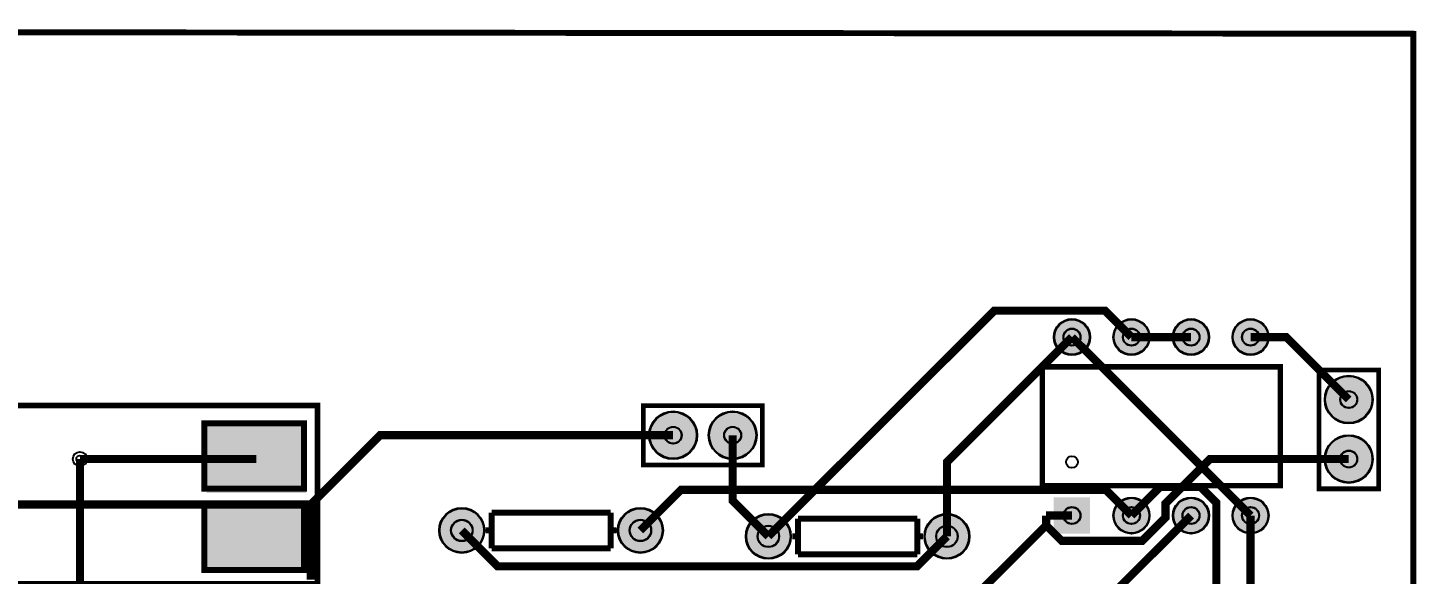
# Model space of a CAD drawing. Header units: millimetres. Extents: x -43 to 82, y -20 to 40.
# Drawn here: x 22.9 to 82.2, y 16.8 to 40.1 of the extents above; entities that cross this region are included whole.
import ezdxf

# ---------------------------------------------------------------- set-up
doc = ezdxf.new("R2010")
doc.units = ezdxf.units.MM
for name, color, linetype, true_color in [('BoardOutLine', 7, 'Continuous', 0xff00ff), ('BottomLayer', 7, 'Continuous', 0x0000ff), ('BottomSolderMaskLayer', 7, 'Continuous', 0xaa00ff), ('Hole', 7, 'Continuous', 0x222222), ('Multi-Layer', 7, 'Continuous', 0xc0c0c0), ('TopLayer', 7, 'Continuous', 0xff0000), ('TopPasteMaskLayer', 7, 'Continuous', 0x808080), ('TopSilkLayer', 7, 'Continuous', 0xffcc00), ('TopSolderMaskLayer', 7, 'Continuous', 0x800080)]:
    doc.layers.add(name, color=color, linetype=linetype, true_color=true_color)

msp = doc.modelspace()

# ---------------------------------------------------------------- hatches: boundary and pattern name
at = {"layer": 'BottomSolderMaskLayer'}
for points in [[(66.662, 26.924, 1), (68.213, 26.924, 1)], [(69.202, 26.924, 1), (70.753, 26.924, 1)], [(71.742, 26.924, 1), (73.293, 26.924, 1)], [(74.282, 26.924, 1), (75.833, 26.924, 1)], [(78.223, 24.257, 1), (80.274, 24.257, 1)], [(49.394, 22.733, 1), (51.445, 22.733, 1)], [(51.934, 22.733, 1), (53.985, 22.733, 1)], [(78.223, 21.717, 1), (80.274, 21.717, 1)], [(40.437, 18.669, 1), (42.367, 18.669, 1)], [(48.057, 18.669, 1), (49.987, 18.669, 1)], [(66.662, 20.079), (68.213, 20.079), (68.213, 18.529), (66.662, 18.529)], [(69.202, 19.304, 1), (70.753, 19.304, 1)], [(71.742, 19.304, 1), (73.293, 19.304, 1)], [(74.282, 19.304, 1), (75.833, 19.304, 1)], [(53.518, 18.415, 1), (55.448, 18.415, 1)], [(61.138, 18.415, 1), (63.068, 18.415, 1)]]:
    msp.add_hatch(color=256, dxfattribs=at).paths.add_polyline_path(points)
at = {"layer": 'Multi-Layer'}
for points in [[(66.687, 26.924, 1), (68.187, 26.924, 1)], [(69.227, 26.924, 1), (70.727, 26.924, 1)], [(71.767, 26.924, 1), (73.267, 26.924, 1)], [(74.307, 26.924, 1), (75.807, 26.924, 1)], [(78.248, 24.257, 1), (80.248, 24.257, 1)], [(49.419, 22.733, 1), (51.419, 22.733, 1)], [(51.959, 22.733, 1), (53.959, 22.733, 1)], [(78.248, 21.717, 1), (80.248, 21.717, 1)], [(40.462, 18.669, 1), (42.342, 18.669, 1)], [(48.082, 18.669, 1), (49.962, 18.669, 1)], [(66.687, 20.054), (68.187, 20.054), (68.187, 18.554), (66.687, 18.554)], [(69.227, 19.304, 1), (70.727, 19.304, 1)], [(71.767, 19.304, 1), (73.267, 19.304, 1)], [(74.307, 19.304, 1), (75.807, 19.304, 1)], [(53.543, 18.415, 1), (55.423, 18.415, 1)], [(61.163, 18.415, 1), (63.043, 18.415, 1)]]:
    msp.add_hatch(color=256, dxfattribs=at).paths.add_polyline_path(points)
at = {"layer": 'TopLayer'}
for points in [[(30.544, 23.114), (30.544, 20.32), (34.735, 20.32), (34.735, 23.114), (32.195, 23.114), (33.211, 23.114)], [(30.417, 19.776), (30.417, 16.982), (34.608, 16.982), (34.608, 19.776), (32.068, 19.776), (33.084, 19.776)]]:
    msp.add_hatch(color=256, dxfattribs=at).paths.add_polyline_path(points)
at = {"layer": 'TopPasteMaskLayer'}
for points in [[(30.544, 23.114), (30.544, 20.32), (34.735, 20.32), (34.735, 23.114), (32.195, 23.114), (33.211, 23.114)], [(30.544, 23.114), (30.544, 20.32), (34.735, 20.32), (34.735, 23.114), (34.735, 23.114)], [(30.417, 19.776), (30.417, 16.982), (34.608, 16.982), (34.608, 19.776), (32.068, 19.776), (33.084, 19.776)], [(30.417, 19.776), (30.417, 16.982), (34.608, 16.982), (34.608, 19.776), (34.608, 19.776)]]:
    msp.add_hatch(color=256, dxfattribs=at).paths.add_polyline_path(points)
at = {"layer": 'TopSolderMaskLayer'}
for points in [[(66.662, 26.924, 1), (68.213, 26.924, 1)], [(69.202, 26.924, 1), (70.753, 26.924, 1)], [(71.742, 26.924, 1), (73.293, 26.924, 1)], [(74.282, 26.924, 1), (75.833, 26.924, 1)], [(78.223, 24.257, 1), (80.274, 24.257, 1)], [(49.394, 22.733, 1), (51.445, 22.733, 1)], [(51.934, 22.733, 1), (53.985, 22.733, 1)], [(30.518, 23.114), (30.518, 20.269), (34.76, 20.269), (34.76, 23.114), (32.189, 23.114), (33.217, 23.114)], [(30.544, 23.114), (30.544, 20.32), (34.735, 20.32), (34.735, 23.114)], [(78.223, 21.717, 1), (80.274, 21.717, 1)], [(30.391, 19.776), (30.391, 16.932), (34.633, 16.932), (34.633, 19.776), (32.062, 19.776), (33.09, 19.776)], [(30.417, 19.776), (30.417, 16.982), (34.608, 16.982), (34.608, 19.776)], [(40.437, 18.669, 1), (42.367, 18.669, 1)], [(48.057, 18.669, 1), (49.987, 18.669, 1)], [(66.662, 20.079), (68.213, 20.079), (68.213, 18.529), (66.662, 18.529)], [(69.202, 19.304, 1), (70.753, 19.304, 1)], [(71.742, 19.304, 1), (73.293, 19.304, 1)], [(74.282, 19.304, 1), (75.833, 19.304, 1)], [(53.518, 18.415, 1), (55.448, 18.415, 1)], [(61.138, 18.415, 1), (63.068, 18.415, 1)]]:
    msp.add_hatch(color=256, dxfattribs=at).paths.add_polyline_path(points)

# ---------------------------------------------------------------- linework, layer by layer
at = {"layer": 'BoardOutLine', "const_width": 0.254}
for points in [[(-43.053, 40.005), (82.042, 39.878)], [(82, 40), (82, -10)]]:
    msp.add_lwpolyline(points, dxfattribs=at)
at = {"layer": 'BottomLayer', "const_width": 0.35}
for points in [[(69.977, 26.924), (68.852, 28.05), (64.118, 28.05), (54.483, 18.415)], [(67.437, 26.924), (62.103, 21.59), (62.103, 18.415)], [(67.437, 26.924), (75.057, 19.304)], [(75.057, 26.924), (76.581, 26.924), (79.248, 24.257)], [(54.483, 18.415), (52.959, 19.939), (52.959, 22.733)], [(20.362, 1.85), (25.108, 6.595), (25.108, 21.717)], [(69.977, 19.304), (71.197, 20.524), (72.927, 20.524), (73.597, 19.854), (73.597, 12.256), (73.025, 11.684)], [(72.517, 19.304), (67.399, 14.186), (67.399, -1.651)], [(75.057, 19.304), (75.057, -2.88)]]:
    msp.add_lwpolyline(points, dxfattribs=at)
at = {"layer": 'BottomSolderMaskLayer'}
for centre, radius in [((67.437, 26.924), 0.775), ((67.437, 26.924), 0.368), ((69.977, 26.924), 0.775), ((69.977, 26.924), 0.368), ((72.517, 26.924), 0.775), ((72.517, 26.924), 0.368), ((75.057, 26.924), 0.775), ((75.057, 26.924), 0.368), ((79.248, 24.257), 1.025), ((79.248, 24.257), 0.365), ((50.419, 22.733), 1.025), ((52.959, 22.733), 1.025), ((50.419, 22.733), 0.365), ((52.959, 22.733), 0.365), ((79.248, 21.717), 1.025), ((79.248, 21.717), 0.365), ((41.402, 18.669), 0.965), ((49.022, 18.669), 0.965), ((67.437, 19.304), 0.368), ((69.977, 19.304), 0.775), ((69.977, 19.304), 0.368), ((72.517, 19.304), 0.775), ((72.517, 19.304), 0.368), ((75.057, 19.304), 0.775), ((75.057, 19.304), 0.368), ((41.402, 18.669), 0.462), ((49.022, 18.669), 0.462), ((54.483, 18.415), 0.965), ((62.103, 18.415), 0.965), ((54.483, 18.415), 0.462), ((62.103, 18.415), 0.462)]:
    msp.add_circle(centre, radius, dxfattribs=at)
at = {"layer": 'Hole'}
msp.add_circle((25.108, 21.717), 0.153, dxfattribs=at)
at = {"layer": 'Multi-Layer'}
for centre, radius in [((67.437, 26.924), 0.75), ((67.437, 26.924), 0.356), ((69.977, 26.924), 0.75), ((69.977, 26.924), 0.356), ((72.517, 26.924), 0.75), ((72.517, 26.924), 0.356), ((75.057, 26.924), 0.75), ((75.057, 26.924), 0.356), ((79.248, 24.257), 1), ((79.248, 24.257), 0.356), ((50.419, 22.733), 1), ((52.959, 22.733), 1), ((50.419, 22.733), 0.356), ((52.959, 22.733), 0.356), ((79.248, 21.717), 1), ((25.108, 21.717), 0.305), ((79.248, 21.717), 0.356), ((41.402, 18.669), 0.94), ((49.022, 18.669), 0.94), ((67.437, 19.304), 0.356), ((69.977, 19.304), 0.75), ((69.977, 19.304), 0.356), ((72.517, 19.304), 0.75), ((72.517, 19.304), 0.356), ((75.057, 19.304), 0.75), ((75.057, 19.304), 0.356), ((41.402, 18.669), 0.45), ((49.022, 18.669), 0.45), ((54.483, 18.415), 0.94), ((62.103, 18.415), 0.94), ((54.483, 18.415), 0.45), ((62.103, 18.415), 0.45)]:
    msp.add_circle(centre, radius, dxfattribs=at)
at = {"layer": 'TopLayer', "const_width": 0.35}
for points in [[(69.977, 26.924), (72.517, 26.924)], [(50.419, 22.733), (37.915, 22.733), (34.958, 19.776)], [(32.639, 21.717), (25.108, 21.717)], [(79.248, 21.717), (73.327, 21.717), (71.425, 19.816), (71.425, 19.216), (70.435, 18.225), (66.997, 18.225), (66.336, 18.886)], [(49.022, 18.669), (50.755, 20.402), (68.879, 20.402), (69.977, 19.304)], [(11.494, 18.415), (12.855, 19.776), (32.512, 19.776)], [(32.512, 19.776), (34.958, 19.776)], [(34.958, 19.776), (34.958, 16.567)], [(66.336, 18.886), (61.674, 14.224)], [(67.437, 19.304), (66.336, 19.304)], [(66.336, 19.304), (66.336, 18.886)], [(62.103, 18.415), (60.822, 17.134), (42.938, 17.134), (41.402, 18.669)]]:
    msp.add_lwpolyline(points, dxfattribs=at)
at = {"layer": 'TopSilkLayer'}
for points, const_width in [([(66.167, 20.574), (76.327, 20.574), (76.327, 25.654), (66.167, 25.654), (66.167, 20.574)], 0.229), ([(77.981, 25.525), (77.981, 20.445), (80.521, 20.445), (80.521, 25.525), (77.981, 25.525)], 0.201), ([(0.191, 24.003), (35.243, 24.003), (35.243, 16.383), (0.191, 16.383), (0.191, 24.003)], 0.254), ([(54.227, 24.001), (49.147, 24.001), (49.147, 21.461), (54.227, 21.461), (54.227, 24.001)], 0.201), ([(30.417, 23.241), (34.671, 23.241), (34.671, 20.447), (30.417, 20.447), (30.417, 23.241)], 0.254), ([(30.417, 19.776), (34.671, 19.776), (34.671, 16.982), (30.417, 16.982), (30.417, 19.776)], 0.254)]:
    msp.add_lwpolyline(points, close=True, dxfattribs=dict(at, const_width=const_width))
at = {"layer": 'TopSilkLayer', "const_width": 0.254}
for points in [[(42.672, 19.431), (47.752, 19.431)], [(42.672, 18.669), (42.672, 19.431)], [(47.752, 19.431), (47.752, 18.669)], [(55.753, 19.177), (60.833, 19.177)], [(55.753, 18.415), (55.753, 19.177)], [(60.833, 19.177), (60.833, 18.415)], [(42.672, 18.669), (42.418, 18.669)], [(42.672, 17.907), (42.672, 18.669)], [(47.752, 18.669), (47.752, 17.907)], [(47.752, 18.669), (48.006, 18.669)], [(55.753, 18.415), (55.499, 18.415)], [(55.753, 17.653), (55.753, 18.415)], [(60.833, 18.415), (60.833, 17.653)], [(60.833, 18.415), (61.087, 18.415)], [(47.752, 17.907), (42.672, 17.907)], [(60.833, 17.653), (55.753, 17.653)]]:
    msp.add_lwpolyline(points, dxfattribs=at)
at = {"layer": 'TopSilkLayer'}
msp.add_circle((67.437, 21.59), 0.254, dxfattribs=at)
at = {"layer": 'TopSolderMaskLayer'}
for centre, radius in [((67.437, 26.924), 0.775), ((67.437, 26.924), 0.368), ((69.977, 26.924), 0.775), ((69.977, 26.924), 0.368), ((72.517, 26.924), 0.775), ((72.517, 26.924), 0.368), ((75.057, 26.924), 0.775), ((75.057, 26.924), 0.368), ((79.248, 24.257), 1.025), ((79.248, 24.257), 0.365), ((50.419, 22.733), 1.025), ((52.959, 22.733), 1.025), ((50.419, 22.733), 0.365), ((52.959, 22.733), 0.365), ((79.248, 21.717), 1.025), ((79.248, 21.717), 0.365), ((41.402, 18.669), 0.965), ((49.022, 18.669), 0.965), ((67.437, 19.304), 0.368), ((69.977, 19.304), 0.775), ((69.977, 19.304), 0.368), ((72.517, 19.304), 0.775), ((72.517, 19.304), 0.368), ((75.057, 19.304), 0.775), ((75.057, 19.304), 0.368), ((41.402, 18.669), 0.462), ((49.022, 18.669), 0.462), ((54.483, 18.415), 0.965), ((62.103, 18.415), 0.965), ((54.483, 18.415), 0.462), ((62.103, 18.415), 0.462)]:
    msp.add_circle(centre, radius, dxfattribs=at)

doc.saveas('drawing.dxf')
